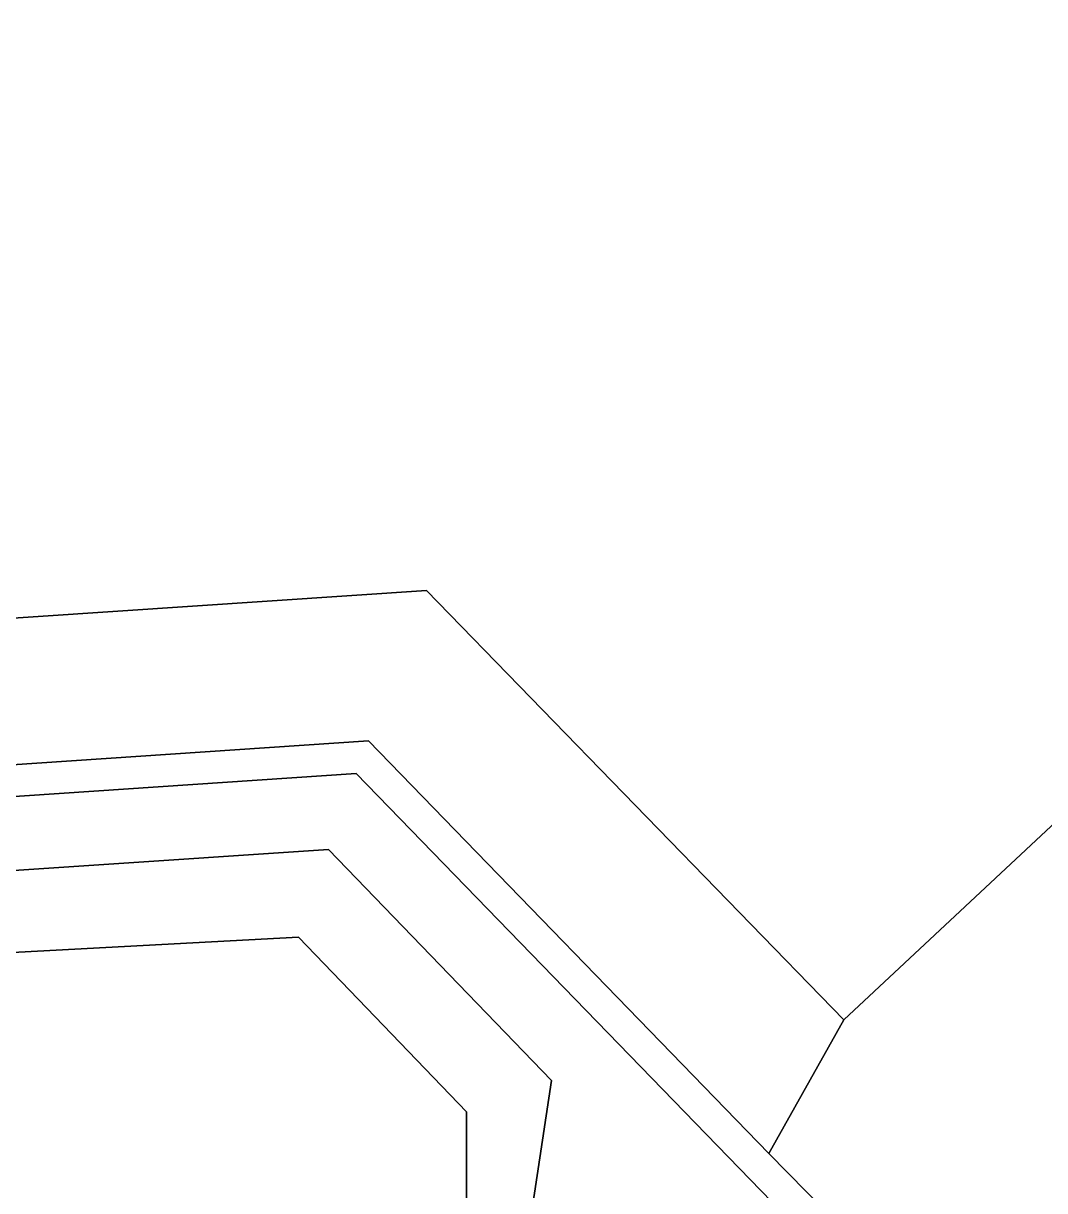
# Model space of a CAD drawing. Header units: metres. Extents: x -127 to 442, y -186 to 462.
# Drawn here: x 106.01 to 138.12, y 158.32 to 195.03 of the extents above; entities that cross this region are included whole.
import ezdxf

# ---------------------------------------------------------------- set-up
doc = ezdxf.new("R2010")
doc.units = ezdxf.units.M

msp = doc.modelspace()

# ---------------------------------------------------------------- linework, layer by layer
at = {"layer": 'terrain_5', "color": 3}
for points in [[(67.016, 194.211), (66.288, 193.506), (89.538, 169.628), (116.467, 171.435), (130.918, 156.537), (131.821, 157.063), (129.446, 159.49), (116.862, 172.464), (89.932, 170.657), (67.016, 194.211)], [(65.224, 191.254), (63.222, 189.351), (64.736, 187.815), (69.092, 183.396), (73.013, 179.464), (87.406, 164.819), (91.793, 165.066), (114.662, 166.29), (117.064, 163.79), (119.944, 160.793), (119.913, 143.858), (122.615, 161.788), (115.603, 169.044), (92.202, 167.489), (88.641, 167.216), (66.151, 190.341), (65.224, 191.254)]]:
    msp.add_lwpolyline(points, close=True, dxfattribs=at)
for points in [[(130.918, 156.537), (116.467, 171.435), (89.538, 169.628)], [(92.202, 167.489), (115.603, 169.044), (122.615, 161.788), (119.913, 143.858)], [(119.913, 143.858), (119.944, 160.793), (117.064, 163.79), (114.662, 166.29), (91.793, 165.066)]]:
    msp.add_lwpolyline(points, dxfattribs=at)
at = {"layer": 'water', "color": 5}
msp.add_lwpolyline([(129.446, 159.49), (131.798, 163.69), (118.68, 177.196), (91.746, 175.389), (72.84, 194.823), (68.596, 194.977), (67.69, 194.964), (66.986, 194.242), (67.016, 194.211), (89.932, 170.657), (116.862, 172.464), (129.446, 159.49)], close=True, dxfattribs=at)
for points in [[(91.746, 175.389), (118.68, 177.196), (131.798, 163.69), (131.798, 163.69), (165.339, 195.03)], [(165.339, 195.03), (131.798, 163.69), (129.446, 159.49), (131.821, 157.063), (135.949, 152.327), (136.002, 152.18), (137.73, 147.4), (138.351, 147.616)]]:
    msp.add_lwpolyline(points, dxfattribs=at)

doc.saveas('drawing.dxf')
